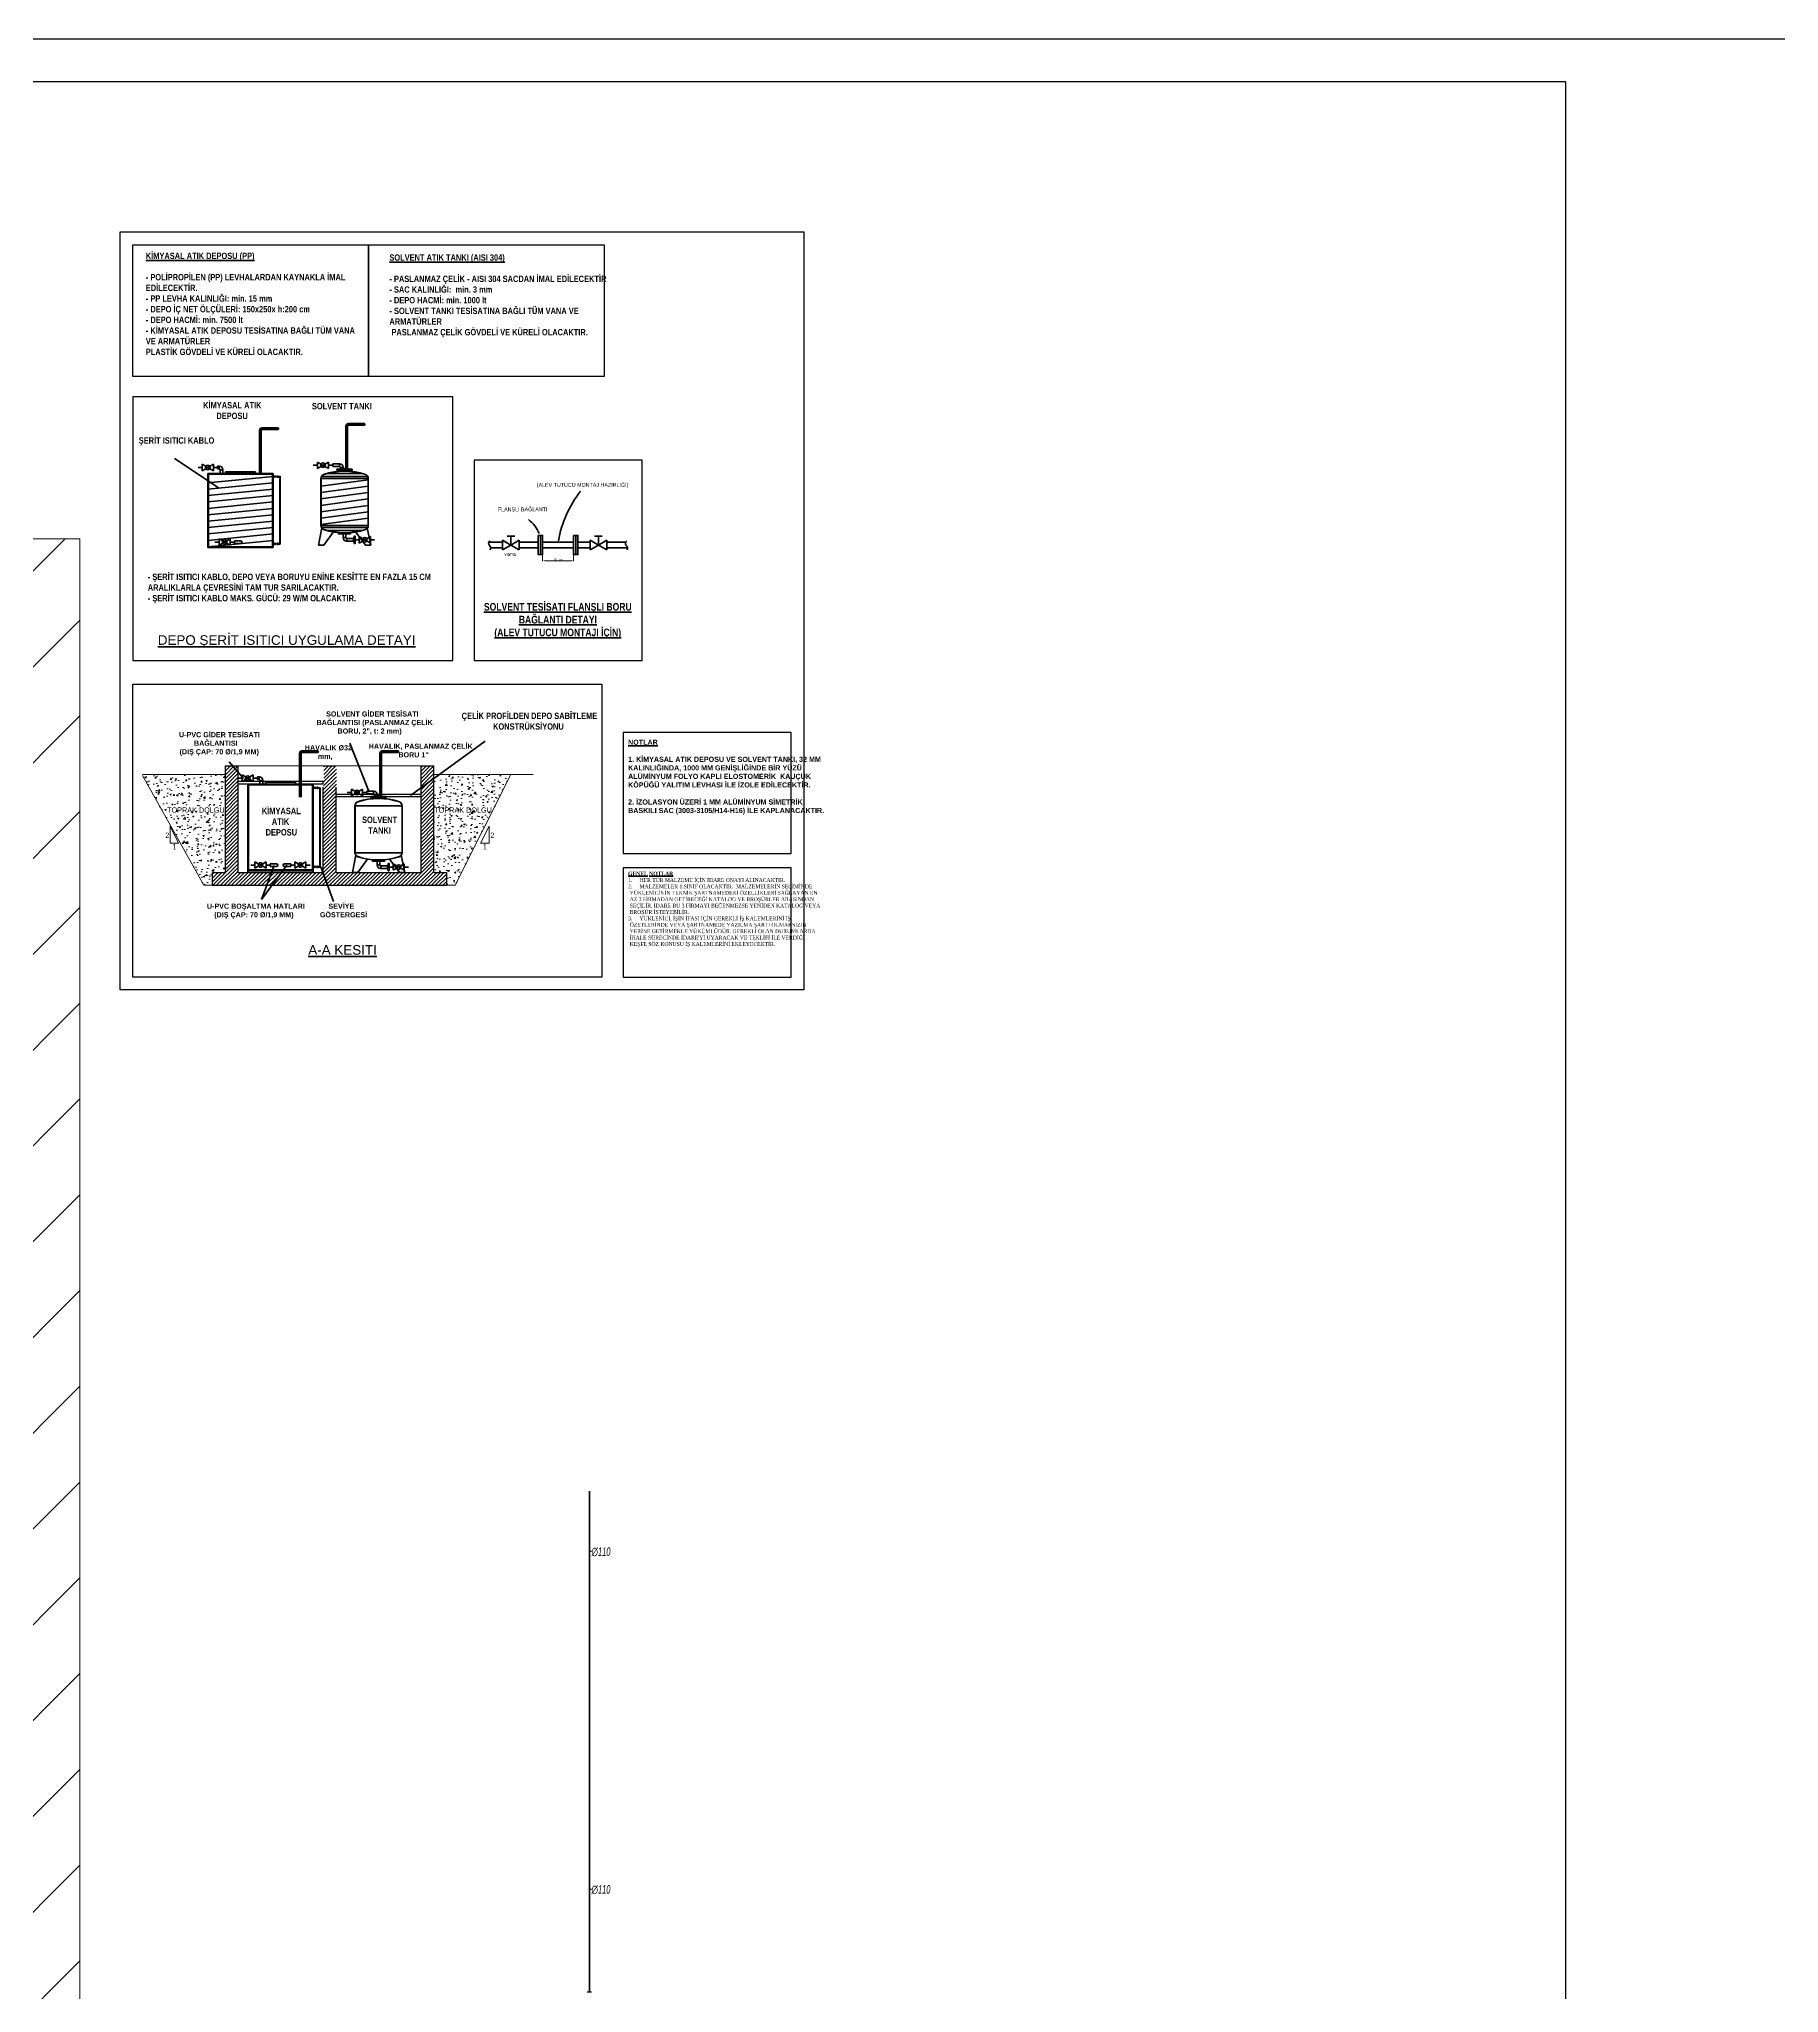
# Model space of a CAD drawing. Header units: centimetres. Extents: x 372964 to 529194, y 28783 to 59011.
# Drawn here: x 498484 to 502564, y 54431 to 59011 of the extents above; entities that cross this region are included whole.
import ezdxf
from ezdxf.enums import TextEntityAlignment as Align

# ---------------------------------------------------------------- set-up
doc = ezdxf.new("R2010")
doc.units = ezdxf.units.CM
doc.layers.get('0').update_dxf_attribs({"lineweight": 9})
doc.layers.get('Defpoints').update_dxf_attribs({"color": 8, "lineweight": 9})
for name, color, linetype, lineweight in [('0-KRCN-SHT-04CIHAZ', 103, 'Continuous', 40), ('0-KRCN-SHT-05CIHAZ', 171, 'Continuous', 40), ('0-KRCN-SHT-PİSSU-BORU', 220, 'PISSU_LINE50', 40), ('0-KRCN-SHT-YAZI-ÇAP-PİSSU', 41, 'Continuous', 30), ('0-KRCN-YAZI-CİHAZ', 121, 'Continuous', 35), ('0-KRCN-YAZI-CİHAZ @ 1', 121, 'Continuous', 35), ('0-KRCN-Z-ANTET', 71, 'Continuous', 30), ('İNCE', 2, 'Continuous', 9), ('KESİT İNCE', 51, 'Continuous', 15), ('KESİT KALIN', 5, 'Continuous', 30), ('KESİT TARAMA', 254, 'Continuous', 15), ('YAZI', 2, 'Continuous', 15)]:
    doc.layers.add(name, color=color, linetype=linetype, lineweight=lineweight)
doc.layers.add('MEKANİK', color=3, linetype='Continuous')
doc.styles.add('ARIAL', font='arial.ttf', dxfattribs={"width": 0.8})
doc.styles.add('KESIT', font='arial.ttf', dxfattribs={"height": 20})
doc.styles.add('MUF', font='isocpeur.ttf')
doc.styles.add('notlar', font='swissci.ttf')
doc.styles.get("Standard").update_dxf_attribs({"font": 'ISOCP.SHX'})
doc.styles.add('ÇAP-2', font='ARIALNBI.TTF')
doc.linetypes.add('PISSU_LINE50', pattern='A,50,-10,["C",MUF,S=10,R=0,X=1,Y=-5],0', length=60)
doc.dimstyles.new('ISO-25$0', dxfattribs={"dimtxt": 2.5, "dimasz": 2.5, "dimexe": 1.25, "dimexo": 0.625, "dimtad": 1, "dimtxsty": 'Standard', "dimcen": 2.5, "dimadec": 0, "dimazin": 0, "dimtfac": 1, "dimtmove": 0, "dimatfit": 3, "dimfxl": 1, "dimarcsym": 0})

# ---------------------------------------------------------------- blocks, each defined once
blk = doc.blocks.new('A$C12a5d850')
at = {"color": 3, "ltscale": 100}
for p, q in [((9.7, 7.5), (0, 7.5)), ((45.6, 7.5), (35.9, 7.5))]:
    blk.add_line(p, q, dxfattribs=at)
at = {"color": 3}
for p, q in [((9.7, 0), (9.7, 15)), ((9.7, 15), (35.9, 0)), ((35.9, 15), (9.7, 0)), ((35.9, 0), (35.9, 15))]:
    blk.add_line(p, q, dxfattribs=at)
blk.add_circle((22.8, 7.5), 5.25, dxfattribs=at)
blk = doc.blocks.new('*D66')
at = {"layer": '0-KRCN-SHT-05CIHAZ', "color": 0, "lineweight": -2, "transparency": 16777216}
for p, q in [((990.8, 1035.7), (990.8, 1004.7)), ((1063.6, 1035.7), (1063.6, 1004.7)), ((995.8, 1006), (1058.6, 1006))]:
    blk.add_line(p, q, dxfattribs=at)
at = {"layer": '0-KRCN-SHT-05CIHAZ', "color": 0, "transparency": 16777216}
for points in [[(995.8, 1006.8), (995.8, 1005.1), (990.8, 1006)], [(1058.6, 1005.1), (1058.6, 1006.8), (1063.6, 1006)]]:
    blk.add_solid(points, dxfattribs=at)
at = {"layer": 'Defpoints', "color": 0, "transparency": 16777216}
for p in [(990.8, 1036.3), (1063.6, 1036.3), (1063.6, 1006)]:
    blk.add_point(p, dxfattribs=at)
at = {"layer": '0-KRCN-SHT-05CIHAZ', "color": 0, "transparency": 16777216, "insert": (1027.2, 1009.1), "char_height": 5, "attachment_point": 5}
blk.add_mtext('65 cm', dxfattribs=at)
blk = doc.blocks.new('A$C6A0DA56D')
blk.add_wipeout([(0, 0), (1603.65, 0), (1603.65, 1776.573), (0, 1776.573)]).dxf.layer = '0-KRCN-Z-ANTET'
at = {"layer": '0-KRCN-SHT-05CIHAZ'}
h = blk.add_hatch(color=256, dxfattribs=at)
h.dxf.hatch_style = 1
h.paths.add_polyline_path([(359.071, 1210.161), (206.071, 1210.161), (206.071, 1037.161), (359.071, 1037.161)])
h.paths.add_polyline_path([(207.571, 1208.661), (357.571, 1208.661), (357.571, 1038.661), (207.571, 1038.661)], flags=16)
h = blk.add_hatch(color=256, dxfattribs=at)
h.dxf.hatch_style = 1
h.paths.add_polyline_path([(452.691, 482.095), (299.691, 482.095), (299.691, 280.095), (452.691, 280.095)])
h.paths.add_polyline_path([(451.191, 480.595), (301.191, 480.595), (301.191, 281.595), (451.191, 281.595)], flags=16)
at = {"layer": 'KESİT TARAMA'}
h = blk.add_hatch(dxfattribs=at)
h.set_pattern_fill('AR-CONC', color=256, scale=5)
h.set_pattern_definition([(50, (255644.69, 175125.595), (35.863009, -3.1376067), [3.75, -41.25]), (355, (255644.69, 175125.595), (-6.9375667, 37.6096067), [3, -33]), (100.451444, (255647.68, 175125.334), (28.9254423, 34.4719995), [3.1870096, -35.0571056]), (46.1842, (255644.69, 175135.595), (53.3620665, -8.275964), [5.625, -61.875]), (96.635635, (255649.14, 175134.906), (46.733097, 48.70593), [4.780517, -52.585688]), (351.184164, (255644.69, 175135.595), (46.733097, 48.70593), [4.5, -49.5]), (21, (255649.69, 175133.095), (29.8453526, -20.1309445), [3.75, -41.25]), (326, (255649.69, 175133.095), (12.1657666, 36.2575023), [3, -33]), (71.451445, (255652.178, 175131.418), (42.011119, 16.1265576), [3.1870095, -35.0571056]), (37.5, (255644.691, 175125.595), (0.60799277, 16.6446927), [0, -32.6, 0, -33.5, 0, -33.125]), (7.5, (255644.691, 175125.595), (13.1534769, 19.7205856), [0, -19.1, 0, -31.85, 0, -12.625]), (327.5, (255633.541, 175125.595), (26.6911218, -1.1277436), [0, -12.5, 0, -39, 0, -51.75]), (317.5, (255628.54, 175125.595), (29.1593085, 5.0052491), [0, -16.25, 0, -25.9, 0, -36.75])])
h.paths.add_polyline_path([(52.691, 502.595), (196.191, 245.095), (216.191, 245.095), (216.191, 275.095), (246.191, 275.095), (246.191, 505.095)])
h = blk.add_hatch(dxfattribs=at)
h.set_pattern_fill('ANSI31', color=256, scale=50)
h.set_pattern_definition([(45, (255644.691, 174369.595), (-4.41941738, 4.41941738), [])])
h.paths.add_polyline_path([(506.191, 275.095), (507.691, 525.095), (477.691, 525.095), (476.191, 275.095), (276.191, 275.095), (276.191, 525.095), (246.191, 525.095), (246.191, 275.095), (216.191, 275.095), (216.191, 245.095), (766.191, 245.095), (766.191, 275.095), (736.191, 275.095), (736.191, 525.095), (706.191, 525.095), (706.191, 275.095)])
h = blk.add_hatch(dxfattribs=at)
h.set_pattern_fill('AR-CONC', color=256, scale=5)
h.set_pattern_definition([(50, (255644.69, 175075.595), (35.863009, -3.1376067), [3.75, -41.25]), (355, (255644.69, 175075.595), (-6.9375667, 37.6096067), [3, -33]), (100.451444, (255647.68, 175075.334), (28.9254423, 34.4719995), [3.1870096, -35.0571056]), (46.1842, (255644.69, 175085.595), (53.3620665, -8.275964), [5.625, -61.875]), (96.635635, (255649.14, 175084.906), (46.733097, 48.70593), [4.780517, -52.585688]), (351.184164, (255644.69, 175085.595), (46.733097, 48.70593), [4.5, -49.5]), (21, (255649.69, 175083.095), (29.8453526, -20.1309445), [3.75, -41.25]), (326, (255649.69, 175083.095), (12.1657666, 36.2575023), [3, -33]), (71.451445, (255652.178, 175081.418), (42.011119, 16.1265576), [3.1870095, -35.0571056]), (37.5, (255644.691, 175075.595), (0.60799277, 16.6446927), [0, -32.6, 0, -33.5, 0, -33.125]), (7.5, (255644.691, 175075.595), (13.1534769, 19.7205856), [0, -19.1, 0, -31.85, 0, -12.625]), (327.5, (255633.541, 175075.595), (26.6911218, -1.1277436), [0, -12.5, 0, -39, 0, -51.75]), (317.5, (255628.54, 175075.595), (29.1593085, 5.0052491), [0, -16.25, 0, -25.9, 0, -36.75])])
h.paths.add_polyline_path([(916.191, 505.095), (736.191, 505.095), (736.191, 275.095), (766.191, 275.095), (766.191, 245.095), (786.191, 245.095)])
at = {"layer": '0-KRCN-SHT-04CIHAZ'}
for p, q in [((359.071, 1203.661), (206.071, 1188.661)), ((581.905, 1195.715), (471.105, 1180.715)), ((206.071, 1173.661), (359.071, 1188.661)), ((206.071, 1158.661), (359.071, 1173.661)), ((206.071, 1143.661), (359.071, 1158.661)), ((581.905, 1180.715), (471.105, 1165.715)), ((581.905, 1165.715), (471.105, 1150.715)), ((581.905, 1150.715), (471.105, 1135.715)), ((206.071, 1128.661), (359.071, 1143.661)), ((206.071, 1113.661), (359.071, 1128.661)), ((206.071, 1098.661), (359.071, 1113.661)), ((581.905, 1135.715), (471.105, 1120.715)), ((581.905, 1120.715), (471.105, 1105.715)), ((581.905, 1105.715), (471.105, 1090.715)), ((206.071, 1083.661), (359.071, 1098.661)), ((206.071, 1068.661), (359.071, 1083.661)), ((206.071, 1053.661), (359.071, 1068.661)), ((206.071, 1038.661), (359.071, 1053.661))]:
    blk.add_line(p, q, dxfattribs=at)
at = {"layer": '0-KRCN-SHT-05CIHAZ'}
for p, q in [((327.321, 1208.661), (327.321, 1311.609)), ((327.321, 1305.994), (331.071, 1305.994)), ((331.071, 1208.661), (331.071, 1311.609)), ((332.946, 1317.234), (369.961, 1317.234)), ((332.946, 1313.484), (369.961, 1313.484)), ((333.138, 1313.484), (333.138, 1317.234)), ((366.211, 1313.484), (366.211, 1317.234)), ((529.684, 1220.31), (529.684, 1321.609)), ((529.684, 1315.994), (533.434, 1315.994)), ((533.434, 1220.31), (533.434, 1321.609)), ((535.309, 1327.234), (572.324, 1327.234)), ((535.309, 1323.484), (572.324, 1323.484)), ((535.501, 1323.484), (535.501, 1327.234)), ((568.574, 1323.484), (568.574, 1327.234)), ((233.071, 1227.661), (228.571, 1227.661)), ((228.571, 1221.161), (228.571, 1227.661)), ((232.571, 1221.161), (228.571, 1221.161)), ((232.571, 1221.161), (232.571, 1227.661)), ((234.571, 1210.161), (234.571, 1219.161)), ((234.571, 1219.161), (241.055, 1219.161)), ((241.071, 1210.161), (241.071, 1219.661)), ((367.646, 1204.552), (367.646, 1201.529)), ((471.105, 1198.63), (471.105, 1088.63)), ((471.505, 1198.63), (581.505, 1198.63)), ((471.505, 1198.63), (581.505, 1198.63)), ((471.505, 1198.63), (471.505, 1088.63)), ((472.17, 1203.215), (580.84, 1203.215)), ((485.795, 1210.715), (567.005, 1210.715)), ((515.184, 1233.06), (499.184, 1233.06)), ((499.184, 1226.56), (499.184, 1233.06)), ((514.684, 1226.56), (499.184, 1226.56)), ((514.364, 1215.241), (513.101, 1218.31)), ((514.684, 1226.56), (514.684, 1233.06)), ((516.684, 1220.06), (516.684, 1224.56)), ((516.684, 1224.56), (523.169, 1224.56)), ((523.184, 1220.31), (523.184, 1225.06)), ((538.505, 1215.252), (539.763, 1218.31)), ((581.505, 1198.63), (581.505, 1088.63)), ((581.905, 1198.63), (581.905, 1088.63)), ((473.172, 1083.103), (465.071, 1042.161)), ((471.505, 1088.63), (581.505, 1088.63)), ((472.17, 1084.046), (580.84, 1084.046)), ((477.69, 1042.161), (499.965, 1072.923)), ((485.795, 1076.546), (567.005, 1076.546)), ((523.131, 1069.146), (523.131, 1059.646)), ((529.631, 1060.146), (523.147, 1060.146)), ((529.631, 1069.146), (529.631, 1060.146)), ((531.631, 1058.146), (547.131, 1058.146)), ((531.631, 1058.146), (531.631, 1051.646)), ((547.131, 1058.146), (549.046, 1060.862)), ((547.131, 1058.146), (547.131, 1051.646)), ((575.32, 1042.161), (553.046, 1072.923)), ((579.838, 1083.103), (588.32, 1042.161)), ((897.159, 1054.243), (897.159, 1031.18)), ((897.159, 1054.243), (916.498, 1042.711)), ((925.531, 1063.62), (907.464, 1063.62)), ((916.498, 1042.711), (916.498, 1063.62)), ((935.836, 1054.243), (916.498, 1042.711)), ((935.836, 1054.243), (935.836, 1031.18)), ((1102.49, 1054.243), (1102.49, 1031.18)), ((1102.49, 1054.243), (1121.829, 1042.711)), ((1130.862, 1063.62), (1112.795, 1063.62)), ((1121.829, 1042.711), (1121.829, 1063.62)), ((1141.167, 1054.243), (1121.829, 1042.711)), ((1141.167, 1054.243), (1141.167, 1031.18)), ((282.571, 1052.911), (268.071, 1052.911)), ((268.071, 1046.411), (268.071, 1052.911)), ((282.571, 1046.411), (268.071, 1046.411)), ((367.646, 1046.774), (367.646, 1043.752)), ((465.071, 1042.161), (477.571, 1042.161)), ((531.131, 1051.646), (547.131, 1051.646)), ((547.131, 1051.646), (549.046, 1048.93)), ((575.32, 1042.161), (588.32, 1042.161)), ((897.159, 1031.18), (916.498, 1042.711)), ((935.836, 1031.18), (916.498, 1042.711)), ((980.783, 1049.109), (980.783, 1036.314)), ((1102.49, 1031.18), (1121.829, 1042.711)), ((1141.167, 1031.18), (1121.829, 1042.711)), ((420.941, 451.595), (420.941, 554.544)), ((424.691, 451.595), (424.691, 554.544)), ((426.566, 560.169), (463.581, 560.169)), ((426.566, 556.419), (463.581, 556.419)), ((426.758, 556.419), (426.758, 560.169)), ((459.831, 556.419), (459.831, 560.169)), ((609.37, 453.244), (609.37, 554.544)), ((613.12, 453.244), (613.12, 554.544)), ((614.995, 560.169), (652.01, 560.169)), ((614.995, 556.419), (652.01, 556.419)), ((615.187, 556.419), (615.187, 560.169)), ((648.26, 556.419), (648.26, 560.169)), ((420.941, 548.928), (424.691, 548.928)), ((609.37, 548.928), (613.12, 548.928)), ((326.691, 499.595), (322.191, 499.595)), ((322.191, 493.095), (322.191, 499.595)), ((326.191, 493.095), (322.191, 493.095)), ((326.191, 493.095), (326.191, 499.595)), ((328.191, 482.095), (328.191, 491.095)), ((328.191, 491.095), (334.676, 491.095)), ((334.691, 482.095), (334.691, 491.595)), ((461.266, 474.986), (461.266, 471.964)), ((594.87, 465.994), (578.87, 465.994)), ((578.87, 459.494), (578.87, 465.994)), ((594.37, 459.494), (578.87, 459.494)), ((594.37, 459.494), (594.37, 465.994)), ((602.87, 453.244), (602.87, 457.994)), ((550.791, 431.565), (550.791, 321.565)), ((551.191, 431.565), (661.191, 431.565)), ((551.191, 431.565), (661.191, 431.565)), ((551.191, 431.565), (551.191, 321.565)), ((594.05, 448.175), (592.787, 451.244)), ((596.37, 452.994), (596.37, 457.494)), ((596.37, 457.494), (602.855, 457.494)), ((618.191, 448.186), (619.449, 451.244)), ((661.191, 431.565), (661.191, 321.565)), ((661.591, 431.565), (661.591, 321.565)), ((551.191, 321.565), (661.191, 321.565)), ((366.691, 295.845), (352.191, 295.845)), ((352.191, 289.345), (352.191, 295.845)), ((366.691, 289.345), (352.191, 289.345)), ((385.691, 295.845), (400.191, 295.845)), ((385.691, 289.345), (400.191, 289.345)), ((400.191, 289.345), (400.191, 295.845)), ((461.266, 289.709), (461.266, 286.686)), ((552.858, 316.037), (544.757, 275.095)), ((544.757, 275.095), (557.257, 275.095)), ((557.376, 275.095), (579.651, 305.858)), ((602.818, 302.08), (602.818, 292.58)), ((609.318, 293.08), (602.833, 293.08)), ((609.318, 302.08), (609.318, 293.08)), ((610.818, 284.58), (626.818, 284.58)), ((611.318, 291.08), (626.818, 291.08)), ((611.318, 291.08), (611.318, 284.58)), ((626.818, 291.08), (628.732, 293.796)), ((626.818, 291.08), (626.818, 284.58)), ((626.818, 284.58), (628.732, 281.865)), ((655.006, 275.095), (632.732, 305.858)), ((655.006, 275.095), (668.006, 275.095)), ((659.525, 316.037), (668.006, 275.095))]:
    blk.add_line(p, q, dxfattribs=at)
for points in [[(206.071, 1210.161), (359.071, 1210.161), (359.071, 1037.161), (206.071, 1037.161)], [(207.571, 1208.661), (357.571, 1208.661), (357.571, 1038.661), (207.571, 1038.661)], [(247.571, 1214.161), (317.571, 1214.161), (317.571, 1209.161), (247.571, 1209.161)], [(544.434, 1220.31), (508.434, 1220.31), (508.434, 1219.31), (544.434, 1219.31)], [(544.434, 1219.31), (508.434, 1219.31), (508.434, 1218.31), (544.434, 1218.31)], [(524.684, 1220.31), (528.434, 1220.31), (528.434, 1222.31), (524.684, 1222.31)], [(540.597, 1071.146), (512.166, 1071.146), (512.166, 1070.146), (540.597, 1070.146)], [(540.597, 1070.146), (512.166, 1070.146), (512.166, 1069.146), (540.597, 1069.146)], [(549.046, 1063.595), (550.046, 1063.595), (550.046, 1046.197), (549.046, 1046.197)], [(550.046, 1063.595), (551.046, 1063.595), (551.046, 1046.197), (550.046, 1046.197)], [(980.783, 1065.26), (985.805, 1065.26), (985.805, 1020.162), (980.783, 1020.162)], [(985.805, 1065.26), (990.826, 1065.26), (990.826, 1020.162), (985.805, 1020.162)], [(1063.626, 1065.26), (1068.647, 1065.26), (1068.647, 1020.162), (1063.626, 1020.162)], [(1068.647, 1065.26), (1073.669, 1065.26), (1073.669, 1020.162), (1068.647, 1020.162)], [(299.691, 482.095), (452.691, 482.095), (452.691, 280.095), (299.691, 280.095)], [(301.191, 480.595), (451.191, 480.595), (451.191, 281.595), (301.191, 281.595)], [(341.191, 487.095), (411.191, 487.095), (411.191, 482.095), (341.191, 482.095)], [(624.12, 453.244), (588.12, 453.244), (588.12, 452.244), (624.12, 452.244)], [(624.12, 452.244), (588.12, 452.244), (588.12, 451.244), (624.12, 451.244)], [(604.37, 453.244), (608.12, 453.244), (608.12, 455.244), (604.37, 455.244)], [(299.691, 280.095), (452.691, 280.095), (452.691, 275.095), (299.691, 275.095)], [(620.283, 304.08), (591.852, 304.08), (591.852, 303.08), (620.283, 303.08)], [(620.283, 303.08), (591.852, 303.08), (591.852, 302.08), (620.283, 302.08)], [(628.732, 296.529), (629.732, 296.529), (629.732, 279.131), (628.732, 279.131)], [(629.732, 296.529), (630.732, 296.529), (630.732, 279.131), (629.732, 279.131)]]:
    blk.add_lwpolyline(points, close=True, dxfattribs=at)
for points in [[(367.646, 1204.552), (369.867, 1204.552), (369.867, 1201.529), (367.646, 1201.529)], [(374.564, 1202.169), (369.867, 1202.169), (369.867, 1203.459), (375.779, 1203.459)], [(375.779, 1044.681), (375.779, 1044.681), (375.779, 1203.459), (374.564, 1203.459)], [(374.564, 1202.169), (374.564, 1045.971)], [(367.646, 1046.774), (369.867, 1046.774), (369.867, 1043.752), (367.646, 1043.752)], [(375.779, 1044.681), (369.867, 1044.681), (369.867, 1045.971), (374.564, 1045.971)], [(864.531, 1049.109), (897.159, 1049.109)], [(897.159, 1036.314), (869.226, 1036.314)], [(935.836, 1049.109), (980.783, 1049.109)], [(980.783, 1036.314), (935.836, 1036.314)], [(990.826, 1049.109), (1063.626, 1049.109)], [(1063.626, 1036.314), (990.826, 1036.314)], [(1073.669, 1049.109), (1102.49, 1049.109)], [(1102.49, 1036.314), (1073.669, 1036.314)], [(1141.167, 1049.109), (1185.317, 1049.109)], [(1190.012, 1036.314), (1141.167, 1036.314)], [(461.266, 474.986), (463.487, 474.986), (463.487, 471.964), (461.266, 471.964)], [(468.184, 472.603), (463.487, 472.603), (463.487, 473.893), (469.399, 473.893)], [(468.184, 472.603), (468.184, 288.905)], [(469.399, 287.616), (469.399, 287.616), (469.399, 473.893), (469.399, 473.893)], [(461.266, 289.709), (463.487, 289.709), (463.487, 286.686), (461.266, 286.686)], [(469.399, 287.616), (463.487, 287.616), (463.487, 288.905), (468.184, 288.905)]]:
    blk.add_lwpolyline(points, dxfattribs=at)
for centre in [(369.961, 1315.359), (572.324, 1325.359), (463.581, 558.294), (652.01, 558.294)]:
    blk.add_circle(centre, 1.875, dxfattribs=at)
for centre, radius, start, end in [((332.946, 1311.609), 5.625, 90, 180), ((332.946, 1311.609), 1.875, 90, 180), ((535.309, 1321.609), 5.625, 90, 180), ((535.309, 1321.609), 1.875, 90, 180), ((232.571, 1219.161), 2, 0, 90), ((233.071, 1219.661), 8, 0, 90), ((481.505, 1198.63), 10.4, 112.88538, 180), ((481.505, 1198.63), 10, 112.88538, 180), ((526.505, 1059.958), 156.156, 71.706767, 108.293233), ((526.505, 1059.958), 155.756, 71.706767, 108.293233), ((514.684, 1224.56), 2, 0, 90), ((515.184, 1225.06), 8, 0, 90), ((571.505, 1198.63), 10, 0, 67.11462), ((571.505, 1198.63), 10.4, 0, 67.11462), ((1287.81, 1005.662), 264.2, 141.86079, 169.756941), ((903.033, 1034.792), 87.075, 23.545637, 50.860548), ((481.505, 1088.63), 10.4, 180, 247.11462), ((481.505, 1088.63), 10, 180, 247.11462), ((526.505, 1227.302), 156.156, 251.706767, 288.293233), ((526.505, 1227.302), 155.756, 251.706767, 288.293233), ((531.131, 1059.646), 8, 180, 270), ((531.631, 1060.146), 2, 180, 270), ((571.505, 1088.63), 10, 292.88538, 0), ((571.505, 1088.63), 10.4, 292.88538, 0), ((282.571, 1049.661), 3.25, 270, 90), ((871.248, 1046.734), 7.124, 122.940428, 224.372446), ((862.374, 1036.031), 6.859, 316.870821, 56.535196), ((1192.033, 1046.734), 7.124, 122.940428, 224.372446), ((1183.159, 1036.031), 6.859, 316.870821, 56.535196), ((426.566, 554.544), 5.625, 90, 180), ((426.566, 554.544), 1.875, 90, 180), ((614.995, 554.544), 5.625, 90, 180), ((614.995, 554.544), 1.875, 90, 180), ((326.191, 491.095), 2, 0, 90), ((326.691, 491.595), 8, 0, 90), ((594.37, 457.494), 2, 0, 90), ((594.87, 457.994), 8, 0, 90), ((561.191, 431.565), 10.4, 112.88538, 180), ((561.191, 431.565), 10, 112.88538, 180), ((606.191, 292.893), 156.156, 71.706767, 108.293233), ((606.191, 292.893), 155.756, 71.706767, 108.293233), ((651.191, 431.565), 10, 0, 67.11462), ((651.191, 431.565), 10.4, 0, 67.11462), ((561.191, 321.565), 10.4, 180, 247.11462), ((561.191, 321.565), 10, 180, 247.11462), ((651.191, 321.565), 10, 292.88538, 0), ((651.191, 321.565), 10.4, 292.88538, 0), ((366.691, 292.595), 3.25, 270, 90), ((385.691, 292.595), 3.25, 90, 270), ((606.191, 460.237), 156.156, 251.706767, 288.293233), ((606.191, 460.237), 155.756, 251.706767, 288.293233), ((610.818, 292.58), 8, 180, 270), ((611.318, 293.08), 2, 180, 270)]:
    blk.add_arc(centre, radius, start, end, dxfattribs=at)
at = {"layer": '0-KRCN-YAZI-CİHAZ'}
for p, q in [((232.677, 1176.269), (127.551, 1245.5)), ((584.041, 463.198), (539.025, 577.974)), ((680.731, 455.819), (855.817, 582.805)), ((289.648, 495.727), (256.261, 534.649)), ((331.374, 211.683), (390.82, 292.283)), ((361.429, 291.841), (331.374, 211.683)), ((470.503, 288.253), (500.873, 207.494))]:
    blk.add_line(p, q, dxfattribs=at)
at = {"layer": '0-KRCN-Z-ANTET'}
for points in [[(1603.65, 0), (0, 0), (0, 1776.573), (1603.65, 1776.573)], [(30, 1746.573), (582.456, 1746.573), (582.456, 1437.863), (30, 1437.863)], [(582.456, 1746.573), (1134.912, 1746.573), (1134.912, 1437.863), (582.456, 1437.863)], [(30, 772.233), (780.516, 772.233), (780.516, 1389.854), (30, 1389.854)], [(830.516, 772.233), (1224.42, 772.233), (1224.42, 1241.692), (830.516, 1241.692)], [(30, 716.573), (1129.747, 716.573), (1129.747, 30), (30, 30)], [(1573.65, 603.153), (1179.747, 603.153), (1179.747, 319.5), (1573.65, 319.5)], [(1573.65, 286.153), (1179.747, 286.153), (1179.747, 30), (1573.65, 30)]]:
    blk.add_lwpolyline(points, close=True, dxfattribs=at)
at = {"layer": 'İNCE'}
for points in [[(246.191, 505.095), (52.691, 505.095)], [(736.191, 505.095), (968.691, 505.095)], [(916.191, 505.095), (786.191, 245.095), (766.191, 245.095)], [(52.691, 502.595), (196.191, 245.095), (216.191, 245.095)]]:
    blk.add_lwpolyline(points, dxfattribs=at)
at = {"layer": 'KESİT İNCE'}
for p, q in [((276.191, 525.095), (476.191, 525.095)), ((506.191, 525.095), (706.191, 525.095))]:
    blk.add_line(p, q, dxfattribs=at)
at = {"layer": 'KESİT KALIN'}
for p, q in [((246.191, 525.095), (246.191, 275.095)), ((246.191, 525.095), (276.191, 525.095)), ((276.191, 525.095), (276.191, 275.095)), ((476.191, 525.095), (506.191, 525.095)), ((706.191, 275.095), (706.191, 525.095)), ((706.191, 525.095), (736.191, 525.095)), ((736.191, 275.095), (736.191, 525.095)), ((476.191, 275.095), (476.191, 475.095)), ((506.191, 475.095), (506.191, 275.095)), ((216.191, 275.095), (216.191, 245.095)), ((216.191, 275.095), (246.191, 275.095)), ((276.191, 275.095), (476.191, 275.095)), ((506.191, 275.095), (706.191, 275.095)), ((736.191, 275.095), (766.191, 275.095)), ((766.191, 245.095), (766.191, 275.095)), ((216.191, 245.095), (766.191, 245.095))]:
    blk.add_line(p, q, dxfattribs=at)
at = {"layer": 'MEKANİK', "color": 1}
for points in [[(476.191, 488.095), (276.191, 488.095), (276.191, 483.095), (476.191, 483.095)], [(706.12, 458.244), (506.12, 458.244), (506.12, 453.244), (706.12, 453.244)]]:
    blk.add_lwpolyline(points, close=True, dxfattribs=at)
at = {"layer": 'YAZI'}
for points in [[(137.191, 343.595), (117.191, 343.595), (117.191, 383.595), (137.191, 343.595)], [(845.191, 343.595), (865.191, 343.595), (865.191, 383.595), (845.191, 343.595)]]:
    blk.add_lwpolyline(points, dxfattribs=at)
at = {"layer": '0-KRCN-SHT-05CIHAZ'}
for p in [(453.114, 1222.31), (183.001, 1216.911), (222.501, 1042.161), (551.046, 1047.396), (276.621, 488.845), (532.8, 455.244), (306.621, 285.095), (630.732, 280.33)]:
    blk.add_blockref('A$C12a5d850', p, dxfattribs=at)
at = {"layer": '0-KRCN-SHT-05CIHAZ', "xscale": 0.2, "yscale": 0.2, "zscale": 0.2}
for p in [(358.532, 1201.541), (358.532, 1043.763), (452.152, 471.975), (452.152, 286.698)]:
    blk.add_blockref('A$C12a5d850', p, dxfattribs=at)
at = {"layer": '0-KRCN-SHT-05CIHAZ', "xscale": -1}
blk.add_blockref('A$C12a5d850', (445.761, 285.095), dxfattribs=at)
at = {"layer": '0-KRCN-SHT-05CIHAZ', "insert": (900.585, 1026.343), "char_height": 8.96, "width": 215.37618, "attachment_point": 1}
blk.add_mtext('vana', dxfattribs=at)
at = {"layer": '0-KRCN-YAZI-CİHAZ', "style": 'ARIAL'}
for s, p in [('%%UDEPO ŞERİT ISITICI UYGULAMA DETAYI', (390.678, 819.494)), ('%%UA-A KESITI', (521.85, 93.71))]:
    blk.add_text(s, height=22.5, dxfattribs=at).set_placement(p, align=Align.MIDDLE)
at = {"layer": '0-KRCN-YAZI-CİHAZ', "style": 'KESIT', "width": 0.85}
for p in [(177.946, 421.495), (804.437, 421.495)]:
    blk.add_text('TOPRAK DOLGU', height=12.5, dxfattribs=at).set_placement(p, align=Align.MIDDLE)
at = {"layer": '0-KRCN-YAZI-CİHAZ', "attachment_point": 1, "style": 'ARIAL'}
for s, width, heights, insert, char_height in [('{\\fArial|b1|i0|c162|p34;\\LKİMYASAL ATIK DEPOSU (PP)\\P\\P\\l- POLİPROPİLEN (PP) LEVHALARDAN KAYNAKLA İMAL EDİLECEKTİR.\\P- PP LEVHA KALINLIĞI: min. 15 mm\\P- DEPO İÇ NET ÖLÇÜLERİ: 150x250x h:200 cm\\P- DEPO HACMİ: min. 7500 lt\\P- KİMYASAL ATIK DEPOSU TESİSATINA BAĞLI TÜM VANA VE ARMATÜRLER\\PPLASTİK GÖVDELİ VE KÜRELİ OLACAKTIR.}', 472.94752, [295.098], (60.5, 1728.073), 15), ('{\\fArial|b1|i0|c162|p34;\\LSOLVENT ATIK TANKI (AISI 304)\\P\\l\\P- PASLANMAZ ÇELİK - AISI 304 SACDAN İMAL EDİLECEKTİR\\P- SAC KALINLIĞI:  min. 3 mm\\P- DEPO HACMİ: min. 1000 lt\\P- SOLVENT TANKI TESİSATINA BAĞLI TÜM VANA VE ARMATÜRLER\\P PASLANMAZ ÇELİK GÖVDELİ VE KÜRELİ OLACAKTIR.}', 482.01764, [285.577], (631.657, 1724.158), 15), ('\\pi21.7884;{\\fArial|b1|i0|c162|p34;KİMYASAL ATIK \\P\\pi52.67653;DEPOSU}', 173.60409, [0], (173.197, 1377.965), 15), ('\\pi2.22087;{\\fArial|b1|i0|c162|p34;ŞERİT ISITICI KABLO}', 173.60409, [0], (41.611, 1295.389), 15), ('{\\fArial|b1|i0|c162|p34;- ŞERİT ISITICI KABLO, DEPO VEYA BORUYU ENİNE KESİTTE EN FAZLA 15 CM ARALIKLARLA ÇEVRESİNİ TAM TUR SARILACAKTIR. \\fArial|b0|i0|c162|p34;\\H0.83333x;\\C0;\\P\\fArial|b1|i0|c162|p34;\\H1.2x;\\C256;- ŞERİT ISITICI KABLO MAKS. GÜCÜ: 29 W/M OLACAKTIR.}', 679.71042, [135.288], (65.084, 975.666), 15), ('\\pi15.29576;{\\fArial|b1|i0|c162|p34;\\LSOLVENT TESİSATI FLANŞLI BORU \\P\\pi97.1135;BAĞLANTI DETAYI \\P\\pi39.77871;(ALEV TUTUCU MONTAJI İÇİN) }', 374.72796, [0], (837.945, 906.906), 18), ('\\pi24.01284;{\\fArial|b1|i0|c162|p34;SOLVENT GİDER TESİSATI \\P\\pi1.50261;BAĞLANTISI (PASLANMAZ ÇELİK \\P\\pi50.7992;BORU, 2", t: 2 mm) }', 220.28871, [0], (459.238, 652.792), 12), ('\\pi37.79162;{\\fArial|b1|i0|c162|p34;ÇELİK PROFİLDEN DEPO SABİTLEME \\P\\pi111.38371;KONSTRÜKSİYONU }', 379.44682, [0], (763.31, 649.881), 15), ('\\pi41.07162;{\\fArial|b1|i0|c162|p34;U-PVC GİDER TESİSATI \\P\\pi76.109;BAĞLANTISI \\P\\pi42.33874;(DIŞ ÇAP: 70 Ø/1,9 MM) }', 232.31841, [0], (97.268, 604.235), 12), ('\\pi3.29311;{\\fArial|b1|i0|c162|p34;HAVALIK Ø32 \\P\\pi33.91357;mm, }', 93.60832, [0], (429.994, 573.597), 12), ('\\pi3.91675;{\\fArial|b1|i0|c162|p34;HAVALIK, PASLANMAZ ÇELİK \\P\\pi73.32357;BORU 1"}', 202.02722, [0], (579.334, 577.065), 12), ('\\pi12.91194;{\\fArial|b1|i0|c162|p34;KİMYASAL \\P\\pi36.26528;ATIK \\P\\pi21.67865;DEPOSU}', 111.60832, [0], (319.738, 426.883), 15), ('\\pi7.69366;{\\fArial|b1|i0|c162|p34;SOLVENT \\P\\pi21.92012;TANKI}', 93.60832, [0], (559.806, 406.35), 15), ('\\pi1.70005;{\\fArial|b1|i0|c162|p34;U-PVC BOŞALTMA HATLARI \\P\\pi18.97154;(DIŞ ÇAP: 70 Ø/1,9 MM)}', 185.58401, [0], (201.94, 202.153), 12), ('\\pi33.16977;{\\fArial|b1|i0|c162|p34;SEVİYE \\P\\pi13.23634;GÖSTERGESİ}', 113.63885, [0], (455.44, 202.153), 12)]:
    blk.add_mtext_dynamic_manual_height_columns(s, width=width, gutter_width=175, heights=heights, dxfattribs=dict(at, insert=insert, char_height=char_height))
at = {"layer": '0-KRCN-YAZI-CİHAZ', "color": 4, "insert": (444.524, 1375.79), "char_height": 15, "attachment_point": 1, "style": 'ARIAL'}
blk.add_mtext_dynamic_manual_height_columns('\\pi5.37885;{\\fArial|b1|i0|c162|p34;SOLVENT TANKI}', width=144.10832, gutter_width=175, heights=[0], dxfattribs=at)
at = {"layer": '0-KRCN-YAZI-CİHAZ', "char_height": 8.96, "attachment_point": 1}
for s, insert, width in [('{\\fArial|b0|i0|c162|p34;(ALEV TUTUCU MONTAJ HAZIRLIĞI)}', (977.137, 1188.131), 268.68134), ('{\\fArial|b0|i0|c162|p34;FLANŞLI BAĞLANTI}', (885.974, 1130.852), 122.68134)]:
    blk.add_mtext(s, dxfattribs=dict(at, insert=insert, width=width))
at = {"layer": '0-KRCN-YAZI-CİHAZ', "insert": (1191.307, 586.484), "char_height": 12, "width": 374.42858, "attachment_point": 1, "style": 'ARIAL'}
blk.add_mtext('{\\fArial|b1|i0|c238|p34;\\LNOTLAR\\fArial|b1|i0|c162|p34;\\l\\P\\P\\H0.99999x;1. KİMYASAL ATIK DEPOSU VE SOLVENT TANKI, 32 MM KALINLIĞINDA, 1000 MM GENİŞLİĞİNDE BİR YÜZÜ ALÜMİNYUM FOLYO KAPLI ELOSTOMERİK  KAUÇUK KÖPÜĞÜ YALITIM LEVHASI İLE İZOLE EDİLECEKTİR.\\P\\P2. İZOLASYON ÜZERİ \\fArial|b1|i0|c0|p34;1 \\fArial|b1|i0|c162|p34;MM ALÜMİNYUM SİMETRİK BASKILI SAC (3003-3105/H14-H16) İLE KAPLANACAKTIR.}', dxfattribs=at)
at = {"layer": '0-KRCN-YAZI-CİHAZ @ 1', "insert": (1191.307, 277.049), "char_height": 9, "width": 374.96874, "attachment_point": 1, "style": 'ARIAL'}
blk.add_mtext("{\\fTimes New Roman|b1|i0|c162|p18;\\LGE\\fTimes New Roman|b1|i0|c238|p18;NEL NOTLAR\\fTimes New Roman|b1|i0|c162|p18;\\P\\pi-3.85713,l3.85713,t27;\\fTimes New Roman|b0|i0|c238|p18;\\l1.^IHER TÜR MALZEME İÇİN İDARE ONAYI ALINACAKTIR.\\fTimes New Roman|b0|i0|c162|p18;\\P\\fTimes New Roman|b0|i0|c238|p18;2.^IMALZEMELER 1.SINIF OLACAKTIR.  MALZEMELERİN SEÇİMİNDE YÜKLENİCİNİN TEKNİK ŞARTNAMEDEKİ ÖZELLİKLERİ SAĞLAYAN EN AZ 3 FİRMADAN GETİRECEĞİ KATALOG VE BROŞÜRLER ARASINDAN SEÇİLİR. İDARE BU 3 FİRMAYI BEĞENMEZSE YENİDEN KATALOG VEYA BROŞÜR İSTEYEBİLİR.\\fTimes New Roman|b0|i0|c162|p18;\\P\\fTimes New Roman|b0|i0|c238|p18;3.^IYÜKLENİCİ, İŞİN İFASI İÇİN GEREKLİ İŞ KALEMLERİNİ İŞ ÖZETLERİNDE VEYA ŞARTNAMEDE YAZILMA ŞARTI OLMAKSIZIN YERİNE GETİRMEKLE YÜKÜMLÜDÜR. GEREKLİ OLAN DURUMLARDA İHALE SÜRECİNDE İDARE'Yİ UYARACAK VE TEKLİFİ İLE VERDİĞİ KEŞFE SÖZ KONUSU İŞ KALEMLERİNİ EKLEYECEKTİR.}", dxfattribs=at)
at = {"layer": 'YAZI', "style": 'notlar'}
for s, p in [('2', (106.271, 356.21)), ('2', (868.367, 356.21)), ('1', (122.806, 329.21)), ('1', (850.867, 329.21))]:
    blk.add_text(s, height=12.5, dxfattribs=at).set_placement(p)
at = {"layer": '0-KRCN-SHT-05CIHAZ'}
dim = blk.add_linear_dim(base=(1063.626, 1005.96), p1=(990.826, 1036.314), p2=(1063.626, 1036.314), text='65 cm', dimstyle='ISO-25$0', override={"dimtxt": 5, "dimasz": 5}, dxfattribs=at)
dim.commit()
dim.dimension.update_dxf_attribs({"geometry": '*D66', "text_midpoint": (1027.226, 1009.086)})

msp = doc.modelspace()

# ---------------------------------------------------------------- hatches: boundary and pattern name
h = msp.add_hatch()
h.set_pattern_fill('ANSI31', color=8, scale=50, style=0)
h.paths.add_polyline_path([(475400, 51640), (498580, 51640), (498580, 57840), (475400, 57840)])

# ---------------------------------------------------------------- linework, layer by layer
at = {"color": 8}
msp.add_lwpolyline([(498580, 51640), (475400, 51640), (475400, 57840), (498580, 57840)], close=True, dxfattribs=at)
at = {"layer": '0-KRCN-SHT-PİSSU-BORU'}
msp.add_line((499774.746, 55607.563), (499774.746, 54434.051), dxfattribs=at)
at = {"layer": '0-KRCN-SHT-YAZI-ÇAP-PİSSU', "linetype": 'Continuous'}
for p, q in [((499780.092, 55465.949), (499774.746, 55465.949)), ((499780.092, 54674.143), (499774.746, 54674.143)), ((499769.746, 54434.051), (499779.746, 54434.051))]:
    msp.add_line(p, q, dxfattribs=at)
at = {"layer": '0-KRCN-Z-ANTET'}
for points in [[(405464.066, 50011.261), (529193.918, 50011.261), (529193.918, 59011.261), (405464.066, 59011.261)], [(470564.066, 50111.261), (502064.066, 50111.261), (502064.066, 58911.261), (470564.066, 58911.261)]]:
    msp.add_lwpolyline(points, close=True, dxfattribs=at)

# ---------------------------------------------------------------- texts
at = {"layer": '0-KRCN-SHT-YAZI-ÇAP-PİSSU', "linetype": 'Continuous', "style": 'ÇAP-2', "width": 0.7}
for p in [(499824.241, 55465.903), (499824.241, 54674.097)]:
    msp.add_text('∅110', height=20, dxfattribs=at).set_placement(p, align=Align.MIDDLE_RIGHT)

# ---------------------------------------------------------------- next in the draw order: block references
msp.add_blockref('A$C6A0DA56D', (498674.31, 56782.563))

doc.saveas('drawing.dxf')
